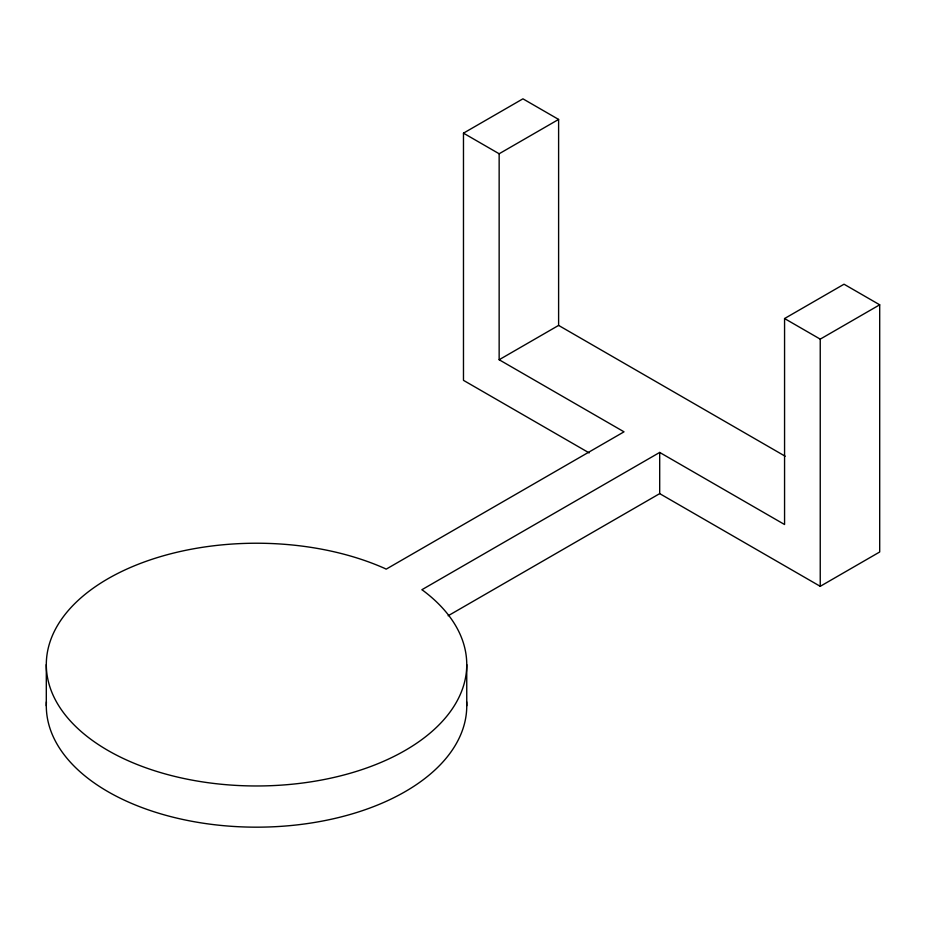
<?xml version="1.0" encoding="UTF-8"?>
<svg xmlns="http://www.w3.org/2000/svg" width="926" height="926" viewBox="0 0 926 926"><rect width="100%" height="100%" fill="white"/><g stroke="black" fill="none" stroke-linecap="round" stroke-linejoin="round"><path stroke-width="1.39" d="M589.168 452.907L463.475 380.343L463.475 133.159L522.935 98.827L558.61 119.431L558.61 325.408L785.19 456.229M463.475 133.159L499.149 153.762L558.61 119.431M499.149 153.762L499.149 359.739L558.61 325.408M499.149 359.739L624.02 431.829L386.177 569.154L384.51 568.309A210.225 121.375 0 0 0 51.289 638.327A210.225 121.375 0 0 0 302.026 783.095A210.225 121.375 0 0 0 423.309 590.707L421.851 589.746L659.694 452.432L784.565 524.521L784.565 318.544L844.026 284.213L879.7 304.804L879.7 551.989L820.239 586.32L659.694 493.627L448.138 615.767M784.565 318.544L820.239 339.136L879.7 304.804M820.239 339.136L820.239 586.32M659.694 452.432L659.694 493.627M466.75 664.602L466.75 705.797M46.3 664.602L46.3 705.797M466.646 701.827A210.225 121.375 0 0 1 256.525 827.173A210.225 121.375 0 0 1 46.416 701.827"/></g></svg>
